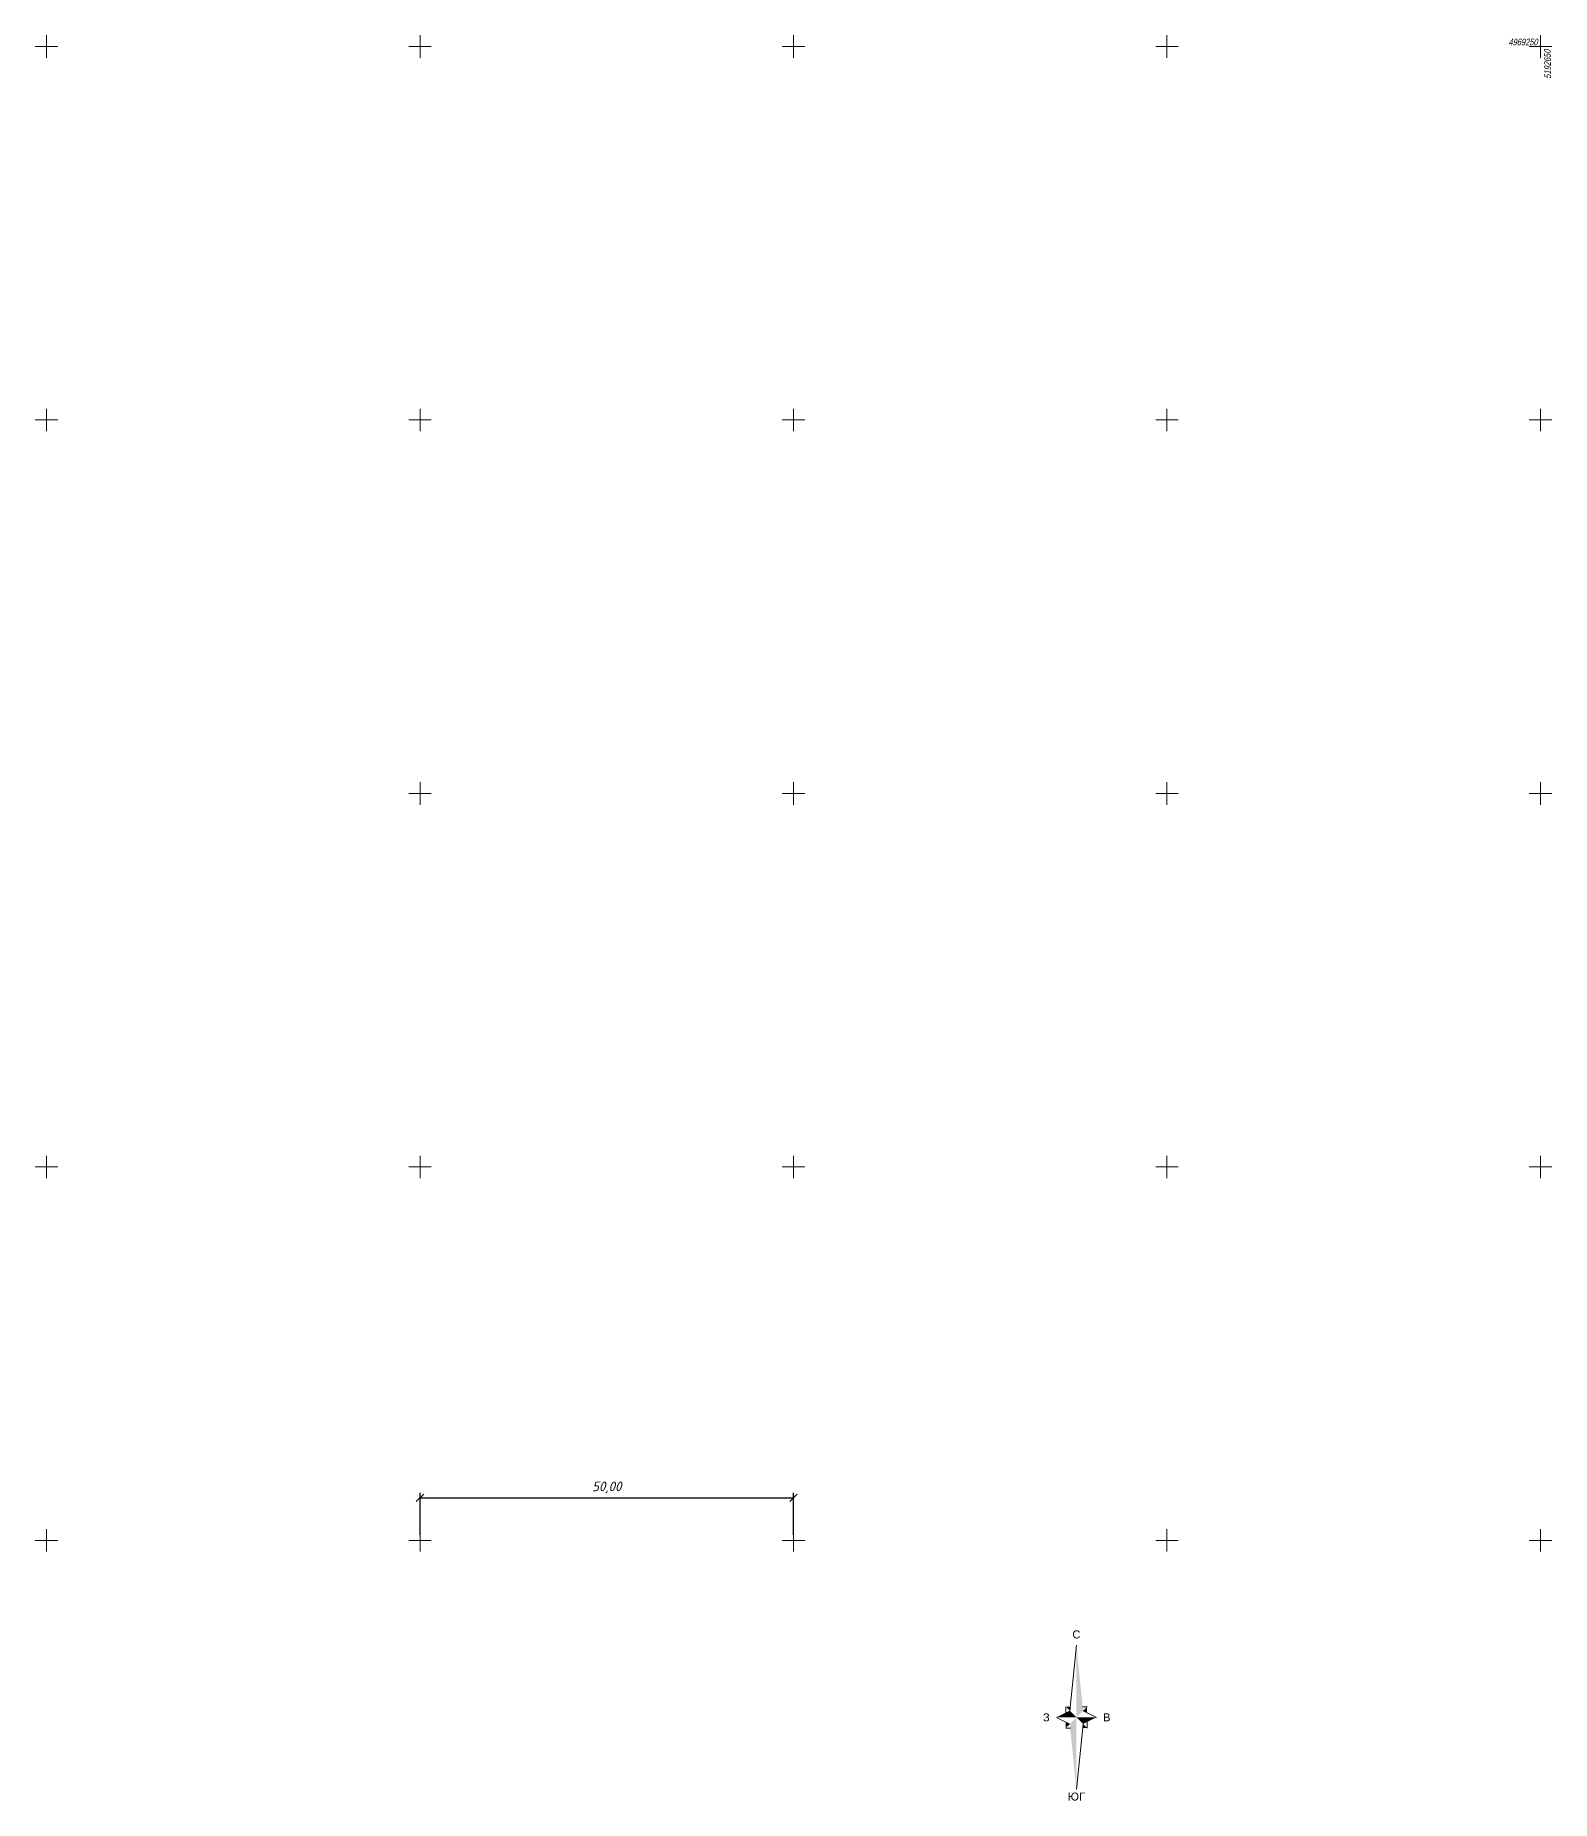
# Model space of a CAD drawing. Header units: metres. Extents: x 5191936 to 10384803, y 4968698 to 9938221.
# Drawn here: x 5192448.5 to 5192651.5, y 4969015.2 to 4969251.5 of the extents above; entities that cross this region are included whole.
import ezdxf
from ezdxf.enums import TextEntityAlignment as Align

# ---------------------------------------------------------------- set-up
doc = ezdxf.new("R2010")
doc.units = ezdxf.units.M
doc.layers.get('0').update_dxf_attribs({"lineweight": 18})
doc.layers.get('Defpoints').update_dxf_attribs({"lineweight": 18})
for name, color, linetype, lineweight in [('Grid', 7, 'Continuous', 18), ('Otm', 7, 'Continuous', 18), ('Рамка и сетка', 7, 'Continuous', 18)]:
    doc.layers.add(name, color=color, linetype=linetype, lineweight=lineweight)
doc.styles.add('ESKD1', font='ESKD1.shx', dxfattribs={"width": 1.2, "oblique": 15})
doc.styles.get("Standard").update_dxf_attribs({"font": 'arial.ttf', "width": 0.8, "oblique": 13, "height": 0.9})
doc.dimstyles.new('GENPLAN', dxfattribs={"dimtxt": 2.6, "dimasz": 2, "dimexe": 1.3, "dimexo": 1.5, "dimgap": 1.2, "dimtad": 1, "dimzin": 0, "dimtxsty": 'ESKD1', "dimblk1": 'OBLIQUE', "dimblk2": 'OBLIQUE', "dimsah": 1, "dimcen": -2, "dimaunit": 1, "dimadec": 3, "dimazin": 0, "dimtfac": 0.75, "dimtix": 1, "dimtmove": 0, "dimatfit": 3, "dimfxl": 1, "dimtvp": 1.2, "dimarcsym": 0})

# ---------------------------------------------------------------- blocks, each defined once
blk = doc.blocks.new('GRID')
at = {"layer": 'Grid', "color": 104}
blk.add_line((-1.5, 0), (1.5, 0), dxfattribs=at)
for points in [[(0, 0), (0, 1.5)], [(0, 0), (0, -1.5)]]:
    blk.add_lwpolyline(points, dxfattribs=at)
blk = doc.blocks.new('INVZR')
for p, q in [((-1.83, 1.95), (-0.05, 19.52)), ((-1.83, -1.62), (-5.4, 0.16)), ((-2.91, 1.41), (-2.91, 3.02)), ((1.56, 3.02), (2.81, 3.02)), ((1.74, 1.95), (5.31, 0.16)), ((-1.66, -2.69), (-2.91, -2.69)), ((1.74, -1.62), (-0.05, -19.19)), ((2.81, -1.09), (2.81, -2.69))]:
    blk.add_line(p, q)
for points in [[(-0.05, 19.52), (-0.05, 0.16), (1.74, 1.95)], [(-5.4, 0.16), (-0.05, 0.16), (-1.83, 1.95)], [(-2.91, 3.02), (-1.83, 1.95), (-1.66, 3.02)], [(-0.05, -19.19), (-0.05, 0.16), (-1.83, -1.62)], [(5.31, 0.16), (-0.05, 0.16), (1.74, -1.62)], [(2.81, 3.02), (1.74, 1.95), (2.81, 1.41)], [(-2.91, -2.69), (-1.83, -1.62), (-2.91, -1.09)], [(2.81, -2.69), (1.74, -1.62), (1.56, -2.69)]]:
    blk.add_solid(points)
for s, height, p in [('С', 2.14, (-0.05, 21.3)), ('ЮГ', 2.143, (-0.05, -22.12))]:
    blk.add_text(s, height=height).set_placement(p, align=Align.CENTER)
blk.add_text('З', height=2.14).set_placement((-7.19, -0.91), align=Align.RIGHT)
blk.add_text('В', height=2.14).set_placement((7.09, -0.91))
blk = doc.blocks.new('_Oblique')
at = {"color": 0, "linetype": 'ByBlock', "lineweight": -2}
blk.add_line((-0.5, -0.5), (0.5, 0.5), dxfattribs=at)
blk = doc.blocks.new('*D399')
at = {"layer": 'Defpoints', "color": 0, "transparency": 16777216}
for p in [(5192550, 4969055.71), (5192500, 4969050), (5192550, 4969050)]:
    blk.add_point(p, dxfattribs=at)
at = {"layer": 'Рамка и сетка', "color": 0, "lineweight": -2, "transparency": 16777216}
for p, q in [((5192500, 4969050.75), (5192500, 4969056.36)), ((5192500, 4969055.71), (5192550, 4969055.71)), ((5192550, 4969050.75), (5192550, 4969056.36))]:
    blk.add_line(p, q, dxfattribs=at)
at = {"layer": 'Рамка и сетка', "color": 0, "lineweight": -2, "transparency": 16777216, "rotation": 180}
blk.add_blockref('_Oblique', (5192500, 4969055.71), dxfattribs=at)
at = {"layer": 'Рамка и сетка', "color": 0, "lineweight": -2, "transparency": 16777216}
blk.add_blockref('_Oblique', (5192550, 4969055.71), dxfattribs=at)
at = {"layer": 'Рамка и сетка', "color": 0, "transparency": 16777216, "insert": (5192525, 4969057.09), "char_height": 1.3, "attachment_point": 5, "style": 'ESKD1'}
blk.add_mtext('50,00', dxfattribs=at)

msp = doc.modelspace()

# ---------------------------------------------------------------- block references
at = {"layer": 'Grid', "color": 7, "linetype": 'Continuous'}
for p in [(5192450, 4969250), (5192500, 4969250), (5192550, 4969250), (5192600, 4969250), (5192650, 4969250), (5192450, 4969200), (5192500, 4969200), (5192550, 4969200), (5192600, 4969200), (5192650, 4969200), (5192500, 4969150), (5192550, 4969150), (5192600, 4969150), (5192650, 4969150), (5192450, 4969100), (5192500, 4969100), (5192550, 4969100), (5192600, 4969100), (5192650, 4969100), (5192450, 4969050), (5192500, 4969050), (5192550, 4969050), (5192600, 4969050), (5192650, 4969050)]:
    msp.add_blockref('GRID', p, dxfattribs=at)
at = {"layer": 'Рамка и сетка', "color": 7, "linetype": 'Continuous', "xscale": 0.5, "yscale": 0.5}
msp.add_blockref('INVZR', (5192587.893, 4969026.236), dxfattribs=at)

# ---------------------------------------------------------------- texts
at = {"layer": 'Otm', "oblique": 13, "width": 0.8}
for s, rotation, p in [('4969250', 0.13959, (5192645.71, 4969250.147, 295.813)), ('5192650', 90.53949, (5192651.408, 4969245.683, 295.813))]:
    msp.add_text(s, height=0.9, rotation=rotation, dxfattribs=at).set_placement(p)

# ---------------------------------------------------------------- dimensions: what is measured, and where the dimension line sits
at = {"layer": 'Рамка и сетка'}
dim = msp.add_linear_dim(base=(5192550, 4969055.713), p1=(5192500, 4969050), p2=(5192550, 4969050), dimstyle='GENPLAN', override={"dimscale": 0.5}, dxfattribs=at)
dim.commit()
dim.dimension.update_dxf_attribs({"geometry": '*D399', "text_midpoint": (5192525, 4969057.087)})

doc.saveas('drawing.dxf')
